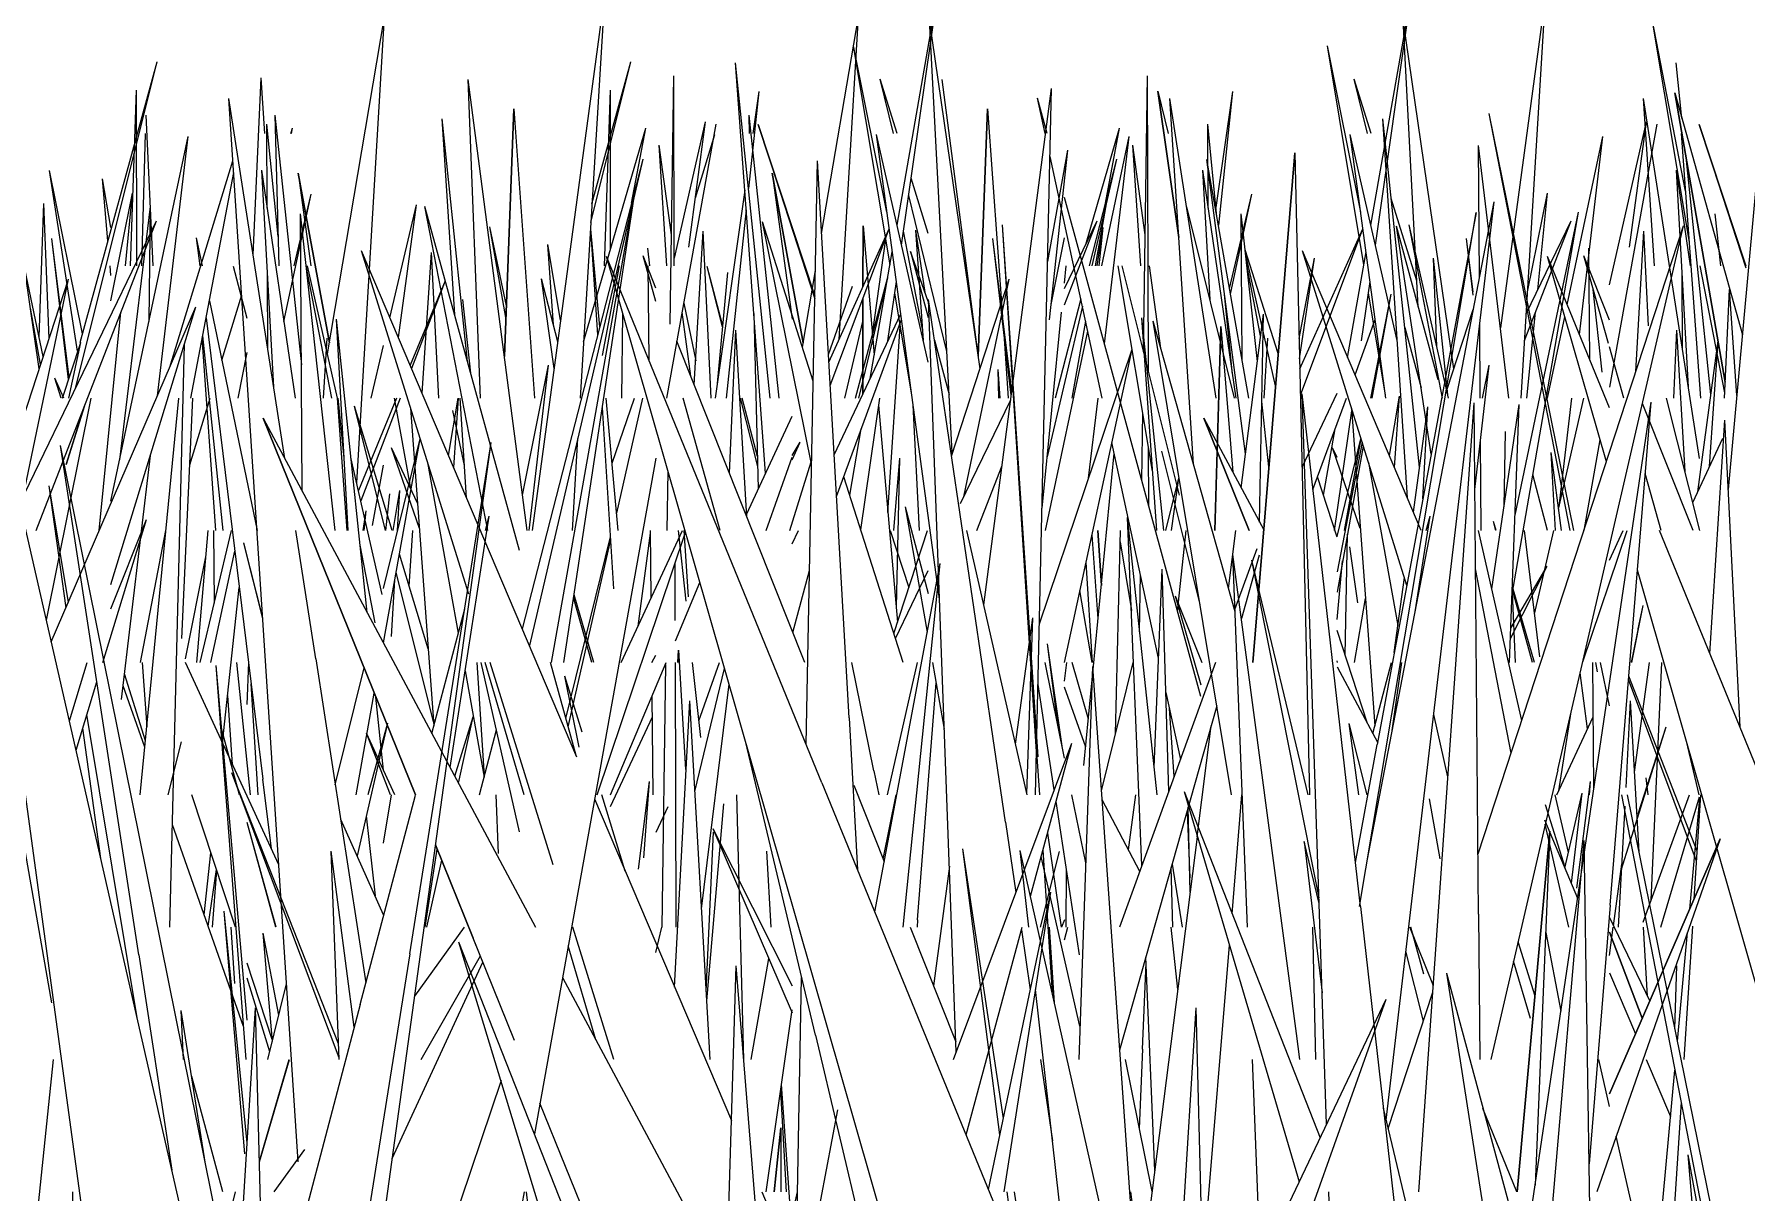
# Model space of a CAD drawing. Header units: millimetres. Extents: x -10020 to 20888, y -4665 to 12339.
# Drawn here: x 2423.36 to 2459.07, y 3091.33 to 3115.49 of the extents above; entities that cross this region are included whole.
import ezdxf

# ---------------------------------------------------------------- set-up
doc = ezdxf.new("R2010")
doc.units = ezdxf.units.MM
doc.layers.add('G-IMPT', color=8, linetype='Continuous', lineweight=9)

# ---------------------------------------------------------------- blocks, each defined once
blk = doc.blocks.new('Grass Array - 25_dwg-V21-West')
at = {"layer": 'G-IMPT'}
for p in [(2443.769, 3108.235), (2443.764, 3108.2)]:
    blk.add_line(p, (2443.55, 3111.512), dxfattribs=at)
blk = doc.blocks.new('Grass Array - 25_dwg-V22-West')
at = {"layer": 'G-IMPT'}
for p, q in [((2435.252, 3116.294), (2433.742, 3105.142)), ((2435.252, 3116.294), (2434.743, 3107.901)), ((2423.465, 3108.513), (2422.409, 3115.791)), ((2457.793, 3112.216), (2457.097, 3115.803)), ((2457.871, 3111.155), (2457.097, 3115.803)), ((2438.708, 3107.901), (2437.979, 3114.893)), ((2438.61, 3106.333), (2437.979, 3114.893)), ((2443.158, 3103.587), (2444.574, 3114.36)), ((2444.241, 3099.624), (2444.574, 3114.36)), ((2446.786, 3114.301), (2447.006, 3113.419)), ((2446.786, 3114.301), (2447.225, 3111.252)), ((2447.225, 3111.252), (2446.786, 3114.301)), ((2428.584, 3106.639), (2427.42, 3114.151)), ((2428.861, 3091.974), (2427.42, 3114.151)), ((2444.438, 3113.419), (2444.278, 3114.158)), ((2444.48, 3113.419), (2444.278, 3114.158)), ((2457.568, 3114.264), (2458.981, 3109.222)), ((2457.568, 3114.264), (2458.62, 3108.23)), ((2458.62, 3108.23), (2457.568, 3114.264)), ((2428.444, 3111.271), (2428.212, 3113.614)), ((2428.219, 3111.86), (2428.212, 3113.614)), ((2432.397, 3108.667), (2431.864, 3113.725)), ((2432.127, 3109.645), (2431.864, 3113.725)), ((2437.574, 3113.616), (2436.547, 3107.901)), ((2436.714, 3110.82), (2437.358, 3113.659)), ((2437.009, 3111.045), (2437.358, 3113.659)), ((2438.456, 3113.603), (2439.637, 3109.974)), ((2438.456, 3113.603), (2439.638, 3110.027)), ((2439.638, 3110.027), (2438.456, 3113.603)), ((2455.461, 3105.142), (2453.696, 3113.837)), ((2455.383, 3105.142), (2453.696, 3113.837)), ((2428.728, 3080.859), (2421.302, 3113.397)), ((2424.961, 3105.752), (2426.573, 3113.359)), ((2425.932, 3107.949), (2426.573, 3113.359)), ((2444.492, 3110.751), (2444.911, 3113.069)), ((2444.527, 3109.534), (2444.911, 3113.069)), ((2445.631, 3107.901), (2444.542, 3112.938)), ((2448.619, 3106.737), (2447.809, 3112.878)), ((2448.688, 3107.901), (2447.809, 3112.878)), ((2449.643, 3113.014), (2448.767, 3102.383)), ((2448.767, 3102.383), (2449.643, 3113.014)), ((2449.643, 3113.014), (2449.952, 3099.624)), ((2454.106, 3107.901), (2453.475, 3113.171)), ((2453.493, 3110.409), (2453.475, 3113.171)), ((2458.684, 3105.994), (2459.321, 3112.908)), ((2428.102, 3112.656), (2428.801, 3107.901)), ((2428.102, 3112.656), (2428.353, 3108.128)), ((2439.456, 3100.684), (2439.693, 3112.849)), ((2440.35, 3101.234), (2439.693, 3112.849)), ((2424.961, 3109.932), (2425.413, 3112.172)), ((2425.263, 3110.66), (2425.413, 3112.172)), ((2428.566, 3109.497), (2429.133, 3112.151)), ((2428.781, 3110.66), (2429.133, 3112.151)), ((2447.684, 3101.676), (2444.843, 3112.086)), ((2447.387, 3111.887), (2448.38, 3107.901)), ((2451.155, 3098.252), (2453.798, 3111.995)), ((2452.476, 3100.735), (2453.798, 3111.995)), ((2423.059, 3105.7), (2425.908, 3111.6)), ((2423.398, 3105.142), (2425.908, 3111.6)), ((2429.632, 3105.142), (2428.91, 3111.74)), ((2428.949, 3105.957), (2428.91, 3111.74)), ((2440.643, 3111.493), (2440.64, 3110.22)), ((2440.64, 3110.22), (2440.643, 3111.493)), ((2440.643, 3111.493), (2440.876, 3108.802)), ((2444.29, 3100.419), (2443.55, 3111.512)), ((2444.266, 3100.419), (2443.55, 3111.512)), ((2445.52, 3110.66), (2445.65, 3111.456)), ((2445.565, 3110.66), (2445.65, 3111.456)), ((2450.994, 3097.296), (2453.425, 3111.773)), ((2453.425, 3111.773), (2451.364, 3100.675)), ((2452.63, 3108.283), (2451.763, 3111.486)), ((2452.489, 3106.728), (2451.763, 3111.486)), ((2452.849, 3107.901), (2452.028, 3111.515)), ((2452.726, 3107.901), (2452.028, 3111.515)), ((2453.466, 3098.393), (2457.75, 3111.492)), ((2454.177, 3103.815), (2455.559, 3111.778)), ((2454.238, 3105.462), (2455.559, 3111.778)), ((2455.128, 3100.146), (2457.75, 3111.492)), ((2424.092, 3108.336), (2423.728, 3111.226)), ((2424.077, 3108.289), (2423.728, 3111.226)), ((2437.124, 3108.178), (2437.307, 3111.385)), ((2437.474, 3107.901), (2437.307, 3111.385)), ((2441.936, 3110.102), (2441.744, 3111.403)), ((2441.899, 3109.102), (2441.744, 3111.403)), ((2434.674, 3100.413), (2430.185, 3110.971)), ((2432.419, 3103.814), (2430.185, 3110.971)), ((2439.785, 3099.88), (2435.296, 3110.854)), ((2444.042, 3080.311), (2435.296, 3110.854)), ((2436.322, 3110.192), (2436.054, 3110.865)), ((2436.322, 3109.914), (2436.054, 3110.865)), ((2436.198, 3110.66), (2436.158, 3111.028)), ((2449.733, 3109.141), (2450.054, 3110.818)), ((2449.743, 3108.719), (2450.054, 3110.818)), ((2452.834, 3107.967), (2452.538, 3110.817)), ((2452.605, 3108.976), (2452.538, 3110.817)), ((2422.849, 3106.621), (2424.072, 3110.378)), ((2423.128, 3105.844), (2424.072, 3110.378)), ((2428.229, 3108.93), (2428.224, 3110.461)), ((2429.564, 3107.901), (2429.033, 3110.66)), ((2429.684, 3107.901), (2429.059, 3110.66)), ((2434.275, 3109.077), (2433.934, 3110.39)), ((2434.199, 3108.52), (2433.934, 3110.39)), ((2436.18, 3108.692), (2436.162, 3110.66)), ((2440.487, 3107.901), (2441.159, 3110.419)), ((2440.552, 3107.901), (2441.157, 3110.406)), ((2446.679, 3106.378), (2445.961, 3110.66)), ((2447.238, 3105.876), (2446.043, 3110.66)), ((2458.61, 3108.008), (2458.095, 3110.66)), ((2439.921, 3108.813), (2440.423, 3110.234)), ((2451.643, 3110.066), (2451.225, 3107.901)), ((2451.643, 3110.066), (2451.253, 3107.901)), ((2458.605, 3107.901), (2458.708, 3110.168)), ((2458.864, 3107.952), (2458.708, 3110.168)), ((2424.713, 3105.142), (2425.166, 3109.692)), ((2440.639, 3109.976), (2440.635, 3107.981)), ((2440.635, 3107.981), (2440.639, 3109.976)), ((2443.613, 3099.055), (2442.005, 3109.96)), ((2442.585, 3094.266), (2442.005, 3109.96)), ((2437.858, 3106.334), (2437.992, 3109.319)), ((2438.219, 3105.426), (2437.992, 3109.319)), ((2448.401, 3103.441), (2446.693, 3109.504)), ((2448.325, 3099.624), (2446.693, 3109.504)), ((2448.099, 3109.393), (2447.974, 3105.142)), ((2447.974, 3105.142), (2448.099, 3109.393)), ((2448.099, 3109.393), (2448.353, 3106.355)), ((2448.529, 3106.026), (2448.988, 3109.653)), ((2448.909, 3105.315), (2448.988, 3109.653)), ((2453.509, 3107.901), (2453.499, 3109.45)), ((2426.188, 3096.865), (2426.492, 3109.02)), ((2427.15, 3105.142), (2426.865, 3109.154)), ((2427.297, 3105.142), (2426.874, 3109.201)), ((2429.389, 3107.901), (2429.468, 3109.15)), ((2439.431, 3102.383), (2436.761, 3109.091)), ((2458.045, 3105.944), (2458.469, 3109.098)), ((2458.292, 3106.474), (2458.47, 3109.088)), ((2433.542, 3105.874), (2434.08, 3108.588)), ((2433.683, 3105.142), (2434.08, 3108.588)), ((2444.322, 3103.195), (2446.252, 3108.918)), ((2444.839, 3102.383), (2446.252, 3108.918)), ((2443.5, 3107.901), (2443.46, 3108.496)), ((2443.47, 3107.901), (2443.46, 3108.496)), ((2423.614, 3103.266), (2424.551, 3107.901)), ((2425.571, 3099.624), (2426.376, 3107.901)), ((2431.999, 3106.704), (2432.2, 3107.901)), ((2432.107, 3106.451), (2432.204, 3107.901)), ((2432.374, 3105.823), (2432.24, 3107.901)), ((2435.506, 3105.501), (2436.051, 3107.901)), ((2437.666, 3105.142), (2436.889, 3107.901)), ((2451.012, 3097.296), (2449.795, 3107.991)), ((2450.308, 3092.76), (2449.795, 3107.991)), ((2458.089, 3105.142), (2457.397, 3107.901)), ((2431.209, 3107.69), (2431.693, 3101.064)), ((2438.216, 3105.486), (2439.163, 3107.523)), ((2440.967, 3107.753), (2441.36, 3103.226)), ((2452.117, 3105.525), (2452.419, 3107.718)), ((2452.233, 3091.347), (2453.381, 3107.8)), ((2452.316, 3105.797), (2452.419, 3107.718)), ((2453.477, 3097.138), (2453.381, 3107.8)), ((2453.753, 3103.922), (2454.324, 3107.769)), ((2454.124, 3102.383), (2454.324, 3107.769)), ((2454.424, 3089.922), (2457.071, 3107.817)), ((2456.22, 3097.323), (2457.071, 3107.817)), ((2428.131, 3107.485), (2433.815, 3096.865)), ((2428.131, 3107.485), (2431.309, 3099.624)), ((2431.309, 3099.624), (2428.131, 3107.485)), ((2454.008, 3105.636), (2454.038, 3107.201)), ((2458.299, 3102.575), (2458.612, 3107.44)), ((2458.929, 3101.036), (2458.612, 3107.44)), ((2425.542, 3096.291), (2423.911, 3106.91)), ((2427.337, 3089.93), (2423.911, 3106.91)), ((2426.37, 3059.791), (2432.89, 3106.974)), ((2430.642, 3103.929), (2431.407, 3107.054)), ((2430.642, 3102.8), (2431.408, 3107.053)), ((2431.354, 3105.709), (2430.813, 3106.862)), ((2431.392, 3105.182), (2430.813, 3106.862)), ((2431.191, 3096.312), (2432.89, 3106.974)), ((2434.691, 3107.055), (2434.575, 3105.142)), ((2446.804, 3102.474), (2445.831, 3106.973)), ((2451.047, 3106.981), (2450.524, 3104.274)), ((2451.072, 3106.899), (2450.524, 3103.854)), ((2453.527, 3105.142), (2453.515, 3107.009)), ((2425.181, 3101.615), (2425.785, 3106.705)), ((2430.612, 3103.807), (2429.965, 3106.66)), ((2431.562, 3106.559), (2432.203, 3102.998)), ((2436.322, 3106.651), (2433.79, 3092.555)), ((2438.624, 3105.142), (2439.163, 3106.666)), ((2439.114, 3105.142), (2439.56, 3106.571)), ((2455.077, 3105.142), (2454.986, 3106.767)), ((2455.202, 3105.142), (2454.986, 3106.767)), ((2446.954, 3105.142), (2447.223, 3106.232)), ((2447.076, 3105.142), (2447.223, 3106.232)), ((2421.904, 3105.631), (2423.723, 3095.288)), ((2432.03, 3100.2), (2432.848, 3105.44)), ((2432.769, 3105.142), (2432.848, 3105.44)), ((2446.771, 3099.624), (2446.156, 3105.407)), ((2446.458, 3098.155), (2446.156, 3105.407)), ((2426.824, 3102.383), (2427.476, 3105.142)), ((2429.232, 3102.461), (2428.816, 3105.142)), ((2435.098, 3099.624), (2436.942, 3105.105)), ((2435.601, 3102.383), (2436.876, 3105.142)), ((2435.954, 3103.147), (2436.213, 3105.087)), ((2436.226, 3103.735), (2436.213, 3105.142)), ((2436.951, 3103.665), (2436.792, 3105.142)), ((2441.21, 3105.142), (2441.597, 3103.954)), ((2445.54, 3105.142), (2445.613, 3103.994)), ((2445.613, 3103.994), (2445.54, 3105.142)), ((2448.263, 3103.932), (2448.416, 3105.142)), ((2450.692, 3102.539), (2450.741, 3105.061)), ((2454.377, 3101.177), (2453.476, 3105.142)), ((2454.751, 3102.505), (2454.435, 3105.142)), ((2427.046, 3102.383), (2427.543, 3104.708)), ((2430.467, 3103.215), (2430.155, 3104.834)), ((2434.495, 3101.047), (2435.381, 3104.949)), ((2446.006, 3104.904), (2446.237, 3103.469)), ((2448.85, 3104.759), (2448.389, 3103.485)), ((2439.181, 3103.012), (2439.527, 3104.307)), ((2440.886, 3097.19), (2442.249, 3104.448)), ((2441.475, 3096.865), (2442.249, 3104.448)), ((2446.71, 3100.195), (2446.88, 3104.335)), ((2447.019, 3099.703), (2446.88, 3104.335)), ((2448.658, 3096.865), (2448.354, 3104.636)), ((2449.678, 3094.65), (2448.354, 3104.636)), ((2448.904, 3104.625), (2448.531, 3103.304)), ((2450.149, 3097.477), (2448.746, 3104.519)), ((2449.922, 3099.624), (2448.746, 3104.519)), ((2450.524, 3103.284), (2450.642, 3104.507)), ((2454.154, 3100.497), (2453.412, 3104.342)), ((2454.142, 3102.886), (2454.909, 3104.394)), ((2454.15, 3103.101), (2454.909, 3104.394)), ((2427.288, 3100.709), (2427.635, 3103.952)), ((2451.714, 3102.596), (2451.929, 3104.156)), ((2434.984, 3102.383), (2434.608, 3103.743)), ((2435.027, 3102.383), (2434.616, 3103.795)), ((2447.148, 3103.779), (2447.708, 3102.383)), ((2447.148, 3103.779), (2447.684, 3101.919)), ((2454.245, 3102.383), (2454.182, 3103.844)), ((2431.651, 3100.908), (2432.338, 3103.507)), ((2443.821, 3100.684), (2444.184, 3103.321)), ((2444.056, 3099.652), (2444.184, 3103.321)), ((2456.662, 3102.383), (2456.905, 3103.575)), ((2456.671, 3102.383), (2456.905, 3103.575)), ((2451.157, 3101.115), (2450.524, 3103.052)), ((2436.794, 3102.641), (2436.782, 3102.383)), ((2436.782, 3102.383), (2436.794, 3102.641)), ((2436.794, 3102.641), (2436.94, 3100.153)), ((2444.802, 3100.594), (2444.487, 3102.774)), ((2444.702, 3101.091), (2444.487, 3102.774)), ((2427.871, 3099.624), (2427.584, 3102.383)), ((2429.232, 3102.461), (2430.278, 3095.707)), ((2429.638, 3099.836), (2430.237, 3102.276)), ((2432.345, 3102.214), (2432.744, 3099.998)), ((2432.748, 3100.015), (2432.596, 3102.383)), ((2433.482, 3098.858), (2432.678, 3102.383)), ((2433.573, 3099.624), (2432.764, 3102.383)), ((2434.181, 3098.167), (2432.865, 3102.383)), ((2437.257, 3100.825), (2437.089, 3102.383)), ((2437.22, 3101.168), (2437.649, 3102.383)), ((2445.342, 3101.204), (2444.999, 3102.383)), ((2445.429, 3102.305), (2445.138, 3094.106)), ((2445.429, 3102.305), (2446.508, 3086.936)), ((2445.612, 3099.71), (2446.272, 3102.383)), ((2447.989, 3102.383), (2445.991, 3096.865)), ((2450.534, 3102.383), (2450.524, 3102.42)), ((2455.75, 3101.006), (2455.596, 3102.169)), ((2455.956, 3102.191), (2455.918, 3102.383)), ((2456.205, 3101.48), (2456.021, 3102.383)), ((2456.729, 3100.102), (2457.042, 3102.383)), ((2425.668, 3100.621), (2425.215, 3101.903)), ((2425.681, 3100.751), (2425.245, 3102.152)), ((2434.72, 3100.621), (2434.425, 3102.103)), ((2434.788, 3100.931), (2434.425, 3102.103)), ((2441.779, 3097.022), (2442.166, 3101.963)), ((2458.021, 3098.243), (2456.601, 3102.03)), ((2458.034, 3098.453), (2456.607, 3102.103)), ((2422.888, 3101.728), (2426.548, 3074.793)), ((2427.496, 3100.257), (2427.394, 3101.698)), ((2430.07, 3099.624), (2430.451, 3101.744)), ((2436.264, 3099.624), (2436.245, 3101.691)), ((2436.714, 3095.617), (2437.028, 3101.586)), ((2437.453, 3094.106), (2437.028, 3101.586)), ((2448.018, 3101.485), (2445.991, 3094.304)), ((2446.957, 3101.764), (2447.259, 3100.367)), ((2430.726, 3101.121), (2430.092, 3098.352)), ((2430.726, 3101.121), (2430.313, 3099.624)), ((2432.128, 3100.018), (2432.512, 3101.254)), ((2432.208, 3099.867), (2432.512, 3101.254)), ((2435.378, 3099.382), (2436.249, 3101.255)), ((2440.35, 3101.234), (2440.529, 3098.061)), ((2451.151, 3099.624), (2450.78, 3101.115)), ((2450.981, 3099.624), (2450.78, 3101.115)), ((2426.152, 3099.624), (2426.431, 3100.734)), ((2439.647, 3094.613), (2438.191, 3100.743)), ((2447.605, 3098.749), (2447.899, 3101.065)), ((2451.549, 3092.845), (2452.476, 3100.735)), ((2442.525, 3094.106), (2444.994, 3100.704)), ((2444.133, 3097.511), (2444.994, 3100.704)), ((2444.266, 3100.419), (2444.318, 3099.624)), ((2450.907, 3098.215), (2451.364, 3100.675)), ((2455.128, 3100.146), (2453.732, 3094.106)), ((2435.959, 3098.076), (2436.191, 3099.903)), ((2436.072, 3098.315), (2436.191, 3099.903)), ((2439.785, 3099.88), (2446.217, 3084.158)), ((2440.448, 3099.829), (2441.082, 3098.235)), ((2447.336, 3099.695), (2450.171, 3092.471)), ((2447.336, 3099.695), (2449.735, 3091.555)), ((2455.277, 3098.095), (2455.636, 3099.661)), ((2455.41, 3097.782), (2455.636, 3099.661)), ((2430.159, 3095.257), (2431.311, 3099.618)), ((2430.642, 3098.621), (2430.81, 3099.624)), ((2435.045, 3099.541), (2437.896, 3092.835)), ((2435.685, 3098.035), (2435.193, 3099.624)), ((2446.413, 3098.031), (2445.625, 3099.524)), ((2446.175, 3098.481), (2446.329, 3099.624)), ((2447.459, 3097.595), (2447.421, 3099.371)), ((2448.335, 3097.148), (2448.539, 3099.624)), ((2448.335, 3097.148), (2448.539, 3099.624)), ((2455.352, 3098.424), (2455.073, 3099.624)), ((2456.454, 3099.624), (2459.014, 3086.429)), ((2459.045, 3087.489), (2456.581, 3099.624)), ((2456.907, 3096.97), (2457.876, 3099.624)), ((2457.276, 3096.865), (2458.082, 3099.588)), ((2457.878, 3097.241), (2458.091, 3099.553)), ((2457.97, 3097.453), (2458.109, 3099.624)), ((2427.726, 3094.796), (2426.241, 3098.999)), ((2430.284, 3099.189), (2430.466, 3097.517)), ((2443.613, 3099.055), (2443.829, 3097.591)), ((2447.402, 3099.263), (2447.453, 3097.895)), ((2455.356, 3096.865), (2454.867, 3099.017)), ((2437.372, 3095.53), (2437.521, 3098.845)), ((2437.511, 3098.923), (2439.163, 3095.078)), ((2437.511, 3098.923), (2439.163, 3095.645)), ((2447.605, 3098.749), (2446.411, 3089.333)), ((2450.153, 3097.363), (2449.842, 3098.653)), ((2449.842, 3098.653), (2450.216, 3095.498)), ((2454.964, 3098.866), (2454.283, 3091.347)), ((2454.283, 3091.347), (2454.964, 3098.866)), ((2454.964, 3098.866), (2454.656, 3091.488)), ((2454.888, 3089.582), (2455.677, 3098.677)), ((2455.836, 3088.588), (2455.677, 3098.677)), ((2458.516, 3098.71), (2455.941, 3091.347)), ((2458.516, 3098.71), (2456.205, 3093.393)), ((2456.205, 3093.393), (2458.516, 3098.71)), ((2426.904, 3097.122), (2427.043, 3098.419)), ((2430.034, 3094.782), (2429.554, 3098.449)), ((2429.717, 3094.106), (2429.554, 3098.449)), ((2431.51, 3096.865), (2431.764, 3098.496)), ((2431.55, 3096.865), (2431.857, 3098.267)), ((2431.73, 3098.581), (2432.516, 3096.636)), ((2433.377, 3094.506), (2431.73, 3098.581)), ((2438.626, 3098.455), (2438.719, 3096.865)), ((2443.494, 3092.533), (2442.72, 3098.504)), ((2443.567, 3092.88), (2442.72, 3098.504)), ((2445.923, 3089.54), (2443.919, 3098.465)), ((2444.097, 3096.865), (2443.919, 3098.465)), ((2444.339, 3096.865), (2444.739, 3098.444)), ((2444.392, 3098.472), (2444.584, 3095.503)), ((2426.988, 3096.886), (2427.158, 3098.068)), ((2427.075, 3096.865), (2427.165, 3098.049)), ((2442.442, 3098.14), (2442.114, 3095.643)), ((2444.879, 3096.865), (2444.887, 3098.06)), ((2447.104, 3096.865), (2447.066, 3098.114)), ((2447.086, 3098.184), (2447.298, 3096.865)), ((2456.289, 3096.892), (2456.465, 3098.178)), ((2443.256, 3091.396), (2444.557, 3097.599)), ((2443.583, 3091.347), (2444.557, 3097.599)), ((2427.798, 3092.361), (2427.321, 3097.199)), ((2427.753, 3092.142), (2427.321, 3097.199)), ((2451.012, 3097.296), (2454.827, 3063.757)), ((2456.22, 3097.323), (2455.783, 3091.933)), ((2431.294, 3095.426), (2432.331, 3096.865)), ((2435.449, 3094.106), (2434.588, 3096.865)), ((2441.627, 3096.865), (2442.577, 3094.479)), ((2441.779, 3097.022), (2441.767, 3096.865)), ((2442.79, 3092.534), (2443.959, 3096.865)), ((2443.944, 3096.811), (2444.129, 3095.558)), ((2444.632, 3095.29), (2444.527, 3096.865)), ((2444.843, 3097.018), (2444.783, 3096.865)), ((2444.843, 3096.601), (2444.909, 3096.865)), ((2447.202, 3095.569), (2447.064, 3096.865)), ((2450.016, 3096.865), (2450.079, 3094.106)), ((2452.335, 3095.886), (2452.063, 3096.865)), ((2453.477, 3097.138), (2453.505, 3094.106)), ((2456.205, 3097.068), (2457.044, 3095.324)), ((2456.205, 3096.277), (2456.285, 3096.865)), ((2457.934, 3096.891), (2457.754, 3094.106)), ((2435.572, 3088.019), (2432.217, 3096.557)), ((2439.659, 3072.034), (2432.217, 3096.557)), ((2433.377, 3094.506), (2432.516, 3096.636)), ((2435.071, 3094.518), (2434.495, 3096.481)), ((2447.484, 3086.821), (2448.281, 3096.489)), ((2447.484, 3086.821), (2448.281, 3096.489)), ((2454.876, 3096.757), (2455.192, 3095.118)), ((2456.205, 3096.763), (2456.889, 3094.967)), ((2456.889, 3094.967), (2456.205, 3096.763)), ((2457.624, 3094.488), (2457.833, 3096.757)), ((2425.542, 3096.291), (2426.231, 3091.802)), ((2431.191, 3096.312), (2427.322, 3072.034)), ((2430.827, 3092.046), (2432.717, 3096.139)), ((2431.429, 3094.106), (2432.665, 3096.269)), ((2446.469, 3094.325), (2446.543, 3096.122)), ((2446.723, 3091.792), (2446.538, 3096.24)), ((2452.325, 3094.905), (2451.962, 3096.363)), ((2428.274, 3094.27), (2427.801, 3095.805)), ((2434.376, 3095.817), (2439.138, 3086.92)), ((2437.794, 3089.431), (2437.994, 3096.06)), ((2438.688, 3087.517), (2437.994, 3096.06)), ((2439.242, 3089.672), (2439.361, 3095.817)), ((2452.806, 3095.906), (2456.199, 3083.358)), ((2452.806, 3095.906), (2454.149, 3087.297)), ((2428.234, 3094.106), (2428.62, 3095.682)), ((2445.249, 3086.524), (2444.241, 3095.57)), ((2451.593, 3092.665), (2452.524, 3095.513)), ((2427.454, 3086.738), (2427.971, 3095.184)), ((2430.159, 3095.257), (2427.67, 3085.829)), ((2428.143, 3088.588), (2427.971, 3095.184)), ((2429.953, 3049.962), (2451.549, 3095.368)), ((2448.506, 3086.797), (2451.549, 3095.368)), ((2439.647, 3094.613), (2441.734, 3085.829)), ((2446.469, 3094.325), (2446.401, 3092.671)), ((2449.75, 3094.106), (2449.678, 3094.65)), ((2422.429, 3081.35), (2423.763, 3094.106)), ((2444.343, 3094.106), (2444.593, 3092.409)), ((2448.931, 3089.864), (2448.765, 3094.106)), ((2456.205, 3093.129), (2455.983, 3094.106)), ((2427.291, 3091.347), (2426.644, 3093.752)), ((2433.094, 3093.667), (2429.627, 3083.361)), ((2457.195, 3089.833), (2457.568, 3093.882)), ((2438.919, 3093.443), (2439.041, 3091.347)), ((2438, 3083.07), (2433.906, 3093.199)), ((2438, 3083.07), (2433.906, 3093.199)), ((2440.109, 3093.056), (2439.163, 3088.021)), ((2453.896, 3083.07), (2451.49, 3093.09)), ((2457.697, 3093.217), (2457.399, 3088.588)), ((2438.926, 3092.68), (2438.789, 3091.347)), ((2438.789, 3091.347), (2438.926, 3092.68)), ((2438.926, 3092.68), (2438.93, 3091.347)), ((2428.993, 3092.229), (2428.358, 3091.347)), ((2458.49, 3083.07), (2456.346, 3092.506)), ((2459.297, 3084.248), (2457.844, 3092.117)), ((2460.504, 3060.998), (2457.844, 3092.117)), ((2424.154, 3089.571), (2424.168, 3091.347)), ((2427.28, 3090.213), (2427.558, 3091.347)), ((2433.573, 3091.347), (2430.211, 3072.635)), ((2433.896, 3088.971), (2433.625, 3091.347)), ((2438.529, 3091.347), (2439.163, 3089.857)), ((2443.821, 3090.015), (2443.648, 3091.347)), ((2444.102, 3089.327), (2443.798, 3091.347)), ((2446.451, 3089.65), (2446.224, 3091.347)), ((2450.991, 3072.488), (2450.356, 3091.347))]:
    blk.add_line(p, q, dxfattribs=at)
blk = doc.blocks.new('Grass Array - Grass Array-V25-West')
for name in ['Grass Array - 25_dwg-V22-West', 'Grass Array - 25_dwg-V21-West']:
    blk.add_blockref(name, (0, 0))
blk = doc.blocks.new('Grass Array - 25_dwg-V32-West')
at = {"layer": 'G-IMPT'}
for p, q in [((2045.541, 3108.235), (2045.322, 3111.512)), ((2045.536, 3108.2), (2045.322, 3111.512)), ((2029.896, 3103.32), (2029.506, 3104.879)), ((2029.896, 3103.306), (2029.506, 3104.875)), ((2058.577, 3103.087), (2058.677, 3103.575)), ((2058.577, 3103.068), (2058.677, 3103.575)), ((2058.221, 3098.059), (2059.156, 3101.048)), ((2058.577, 3099.233), (2059.156, 3101.048))]:
    blk.add_line(p, q, dxfattribs=at)
blk = doc.blocks.new('Grass Array - 25_dwg-V33-West')
at = {"layer": 'G-IMPT'}
for p in [(2443.769, 3108.235), (2443.764, 3108.2)]:
    blk.add_line(p, (2443.55, 3111.512), dxfattribs=at)
blk = doc.blocks.new('Grass Array - 25_dwg-V34-West')
at = {"layer": 'G-IMPT'}
for p in [(2443.769, 3108.235), (2443.764, 3108.2)]:
    blk.add_line(p, (2443.55, 3111.512), dxfattribs=at)
blk = doc.blocks.new('Grass Array - Grass Array-V35-West')
for name, p in [('Grass Array - 25_dwg-V33-West', (0, 0)), ('Grass Array - 25_dwg-V34-West', (0, 0)), ('Grass Array - 25_dwg-V34-West', (0, 0)), ('Grass Array - 25_dwg-V34-West', (0, 0)), ('Grass Array - 25_dwg-V34-West', (0, 0)), ('Grass Array - 25_dwg-V34-West', (0, 0)), ('Grass Array - 25_dwg-V34-West', (0, 0)), ('Grass Array - 25_dwg-V34-West', (0, 0)), ('Grass Array - 25_dwg-V34-West', (0, 0)), ('Grass Array - 25_dwg-V32-West', (398.228, 0))]:
    blk.add_blockref(name, p)
blk = doc.blocks.new('Grass Array - 25_dwg-V39-West')
at = {"layer": 'G-IMPT'}
for p, q in [((2441.35, 3111.509), (2442.203, 3116.388)), ((2441.445, 3111.091), (2442.203, 3116.388)), ((2454.869, 3116.294), (2453.931, 3109.365)), ((2454.869, 3116.294), (2454.36, 3107.901)), ((2429.475, 3108.823), (2430.665, 3115.854)), ((2430.085, 3106.13), (2430.665, 3115.854)), ((2443.082, 3108.513), (2442.026, 3115.791)), ((2442.499, 3106.764), (2442.026, 3115.791)), ((2441.205, 3110.681), (2440.445, 3115.25)), ((2441.139, 3111.778), (2440.445, 3115.25)), ((2424.223, 3108.111), (2425.923, 3114.915)), ((2424.316, 3109.063), (2425.923, 3114.915)), ((2457.717, 3113.73), (2457.596, 3114.893)), ((2425.37, 3110.66), (2425.495, 3114.323)), ((2425.501, 3110.66), (2425.495, 3114.323)), ((2433.638, 3105.142), (2432.41, 3114.548)), ((2432.665, 3107.901), (2432.41, 3114.548)), ((2436.621, 3109.443), (2436.694, 3114.624)), ((2436.706, 3110.66), (2436.694, 3114.624)), ((2441.278, 3113.419), (2441.001, 3114.552)), ((2441.354, 3113.419), (2441.001, 3114.552)), ((2438.466, 3114.294), (2438.252, 3112.272)), ((2438.466, 3114.294), (2438.342, 3113.419)), ((2448.005, 3107.901), (2447.037, 3114.151)), ((2447.532, 3106.525), (2447.037, 3114.151)), ((2428.379, 3113.802), (2428.931, 3108.595)), ((2428.379, 3113.802), (2428.459, 3110.66)), ((2433.361, 3113.932), (2433.164, 3108.768)), ((2433.164, 3108.768), (2433.361, 3113.932)), ((2433.361, 3113.932), (2433.792, 3107.901)), ((2448.02, 3111.679), (2447.829, 3113.614)), ((2447.835, 3111.86), (2447.829, 3113.614)), ((2452.246, 3106.46), (2451.481, 3113.725)), ((2451.991, 3105.823), (2451.481, 3113.725)), ((2456.205, 3110.265), (2456.975, 3113.659)), ((2457.191, 3113.616), (2456.205, 3108.128)), ((2456.626, 3111.045), (2456.975, 3113.659)), ((2458.073, 3113.603), (2459.045, 3110.616)), ((2458.073, 3113.603), (2459.045, 3110.662)), ((2459.045, 3110.662), (2458.073, 3113.603)), ((2434.814, 3109.076), (2436.112, 3113.527)), ((2435.815, 3111.965), (2436.112, 3113.527)), ((2442.003, 3108.648), (2440.919, 3113.397)), ((2442.236, 3103.706), (2440.919, 3113.397)), ((2445.618, 3110.66), (2446.19, 3113.359)), ((2445.677, 3109.03), (2446.19, 3113.359)), ((2458.111, 3107.901), (2457.704, 3113.419)), ((2436.049, 3112.881), (2433.537, 3103.088)), ((2436.049, 3112.881), (2433.685, 3102.738)), ((2436.647, 3111.306), (2436.39, 3113.175)), ((2436.554, 3110.66), (2436.39, 3113.175)), ((2458.318, 3107.974), (2457.801, 3112.923)), ((2426.189, 3108.544), (2427.504, 3112.851)), ((2426.627, 3107.901), (2427.52, 3112.602)), ((2428.867, 3112.592), (2429.131, 3110.66)), ((2428.867, 3112.592), (2429.514, 3109.05)), ((2429.514, 3109.05), (2428.867, 3112.592)), ((2447.718, 3112.656), (2448.418, 3107.901)), ((2447.718, 3112.656), (2447.869, 3109.954)), ((2424.898, 3111.182), (2424.786, 3112.47)), ((2424.961, 3111.456), (2424.786, 3112.47)), ((2434.143, 3102.383), (2435.881, 3112.187)), ((2434.403, 3102.383), (2435.881, 3112.187)), ((2438.174, 3112.24), (2437.559, 3107.901)), ((2442.003, 3111.335), (2441.645, 3112.485)), ((2423.464, 3109.173), (2423.56, 3111.957)), ((2423.67, 3109.143), (2423.56, 3111.957)), ((2425.143, 3106.612), (2425.788, 3111.895)), ((2425.754, 3109.495), (2425.788, 3111.895)), ((2430.778, 3109.576), (2431.334, 3111.934)), ((2430.954, 3109.163), (2431.334, 3111.934)), ((2433.482, 3104.725), (2431.508, 3111.895)), ((2432.819, 3105.142), (2431.508, 3111.895)), ((2438.205, 3111.824), (2437.791, 3107.901)), ((2442.389, 3108.875), (2441.594, 3112.128)), ((2448.285, 3110.183), (2448.75, 3112.151)), ((2448.305, 3110.068), (2448.75, 3112.151)), ((2439.604, 3108.257), (2438.544, 3111.573)), ((2439.57, 3106.522), (2438.544, 3111.573)), ((2444.843, 3109.847), (2445.525, 3111.6)), ((2444.843, 3110.189), (2445.525, 3111.6)), ((2448.863, 3108.667), (2448.527, 3111.74)), ((2448.547, 3108.695), (2448.527, 3111.74)), ((2426.74, 3111.246), (2426.861, 3110.66)), ((2426.74, 3111.246), (2426.812, 3110.66)), ((2434.335, 3109.525), (2434.069, 3111.105)), ((2434.185, 3109.425), (2434.069, 3111.105)), ((2435.153, 3109.389), (2434.969, 3111.422)), ((2435.109, 3109.217), (2434.969, 3111.422)), ((2439.931, 3108.649), (2441.186, 3111.43)), ((2439.958, 3108.166), (2441.187, 3111.428)), ((2443.745, 3108.051), (2443.345, 3111.226)), ((2443.732, 3107.959), (2443.345, 3111.226)), ((2444.561, 3109.851), (2444.843, 3111.246)), ((2456.757, 3108.455), (2456.923, 3111.385)), ((2457.019, 3109.409), (2456.923, 3111.385)), ((2431.447, 3108.002), (2431.643, 3110.934)), ((2431.799, 3107.901), (2431.643, 3110.934)), ((2440.791, 3108.312), (2441.252, 3110.948)), ((2442.003, 3109.912), (2441.632, 3110.961)), ((2441.632, 3110.961), (2442.003, 3109.583)), ((2449.243, 3108.157), (2448.617, 3110.922)), ((2452.28, 3105.142), (2449.802, 3110.971)), ((2451.981, 3103.99), (2449.802, 3110.971)), ((2456.205, 3107.695), (2454.912, 3110.854)), ((2456.14, 3106.568), (2454.912, 3110.854)), ((2456.205, 3109.525), (2455.671, 3110.865)), ((2456.185, 3109.039), (2455.671, 3110.865)), ((2455.797, 3108.692), (2455.775, 3111.028)), ((2423.549, 3108.77), (2423.163, 3110.595)), ((2424.961, 3110.455), (2424.943, 3110.66)), ((2427.801, 3109.559), (2427.515, 3110.643)), ((2435.208, 3108.786), (2435.566, 3110.66)), ((2442.487, 3106.688), (2443.689, 3110.378)), ((2442.745, 3105.844), (2443.689, 3110.378)), ((2444.843, 3110.295), (2444.88, 3110.66)), ((2448.931, 3109.2), (2448.639, 3110.715)), ((2431.929, 3110.348), (2431.2, 3108.584)), ((2431.929, 3110.348), (2431.228, 3108.518)), ((2441.159, 3109.092), (2441.336, 3110.329)), ((2441.658, 3107.959), (2441.303, 3110.095)), ((2448.344, 3108.399), (2448.18, 3110.062)), ((2456.054, 3108.44), (2455.868, 3110.166)), ((2423.493, 3108.599), (2423.282, 3109.774)), ((2423.717, 3102.815), (2426.732, 3109.803)), ((2424.961, 3104.01), (2426.732, 3109.803)), ((2427.013, 3109.93), (2428.006, 3105.142)), ((2437.052, 3108.359), (2436.869, 3109.692)), ((2440.04, 3106.72), (2441.427, 3109.66)), ((2444.376, 3105.608), (2444.783, 3109.692)), ((2426.945, 3109.574), (2428.127, 3099.95)), ((2429.907, 3105.142), (2429.666, 3109.55)), ((2430.3, 3103.432), (2429.666, 3109.55)), ((2440.089, 3105.847), (2441.443, 3109.539)), ((2446.767, 3105.142), (2446.452, 3109.577)), ((2446.913, 3105.142), (2446.452, 3109.577)), ((2457.545, 3107.901), (2457.609, 3109.319)), ((2457.781, 3106.368), (2457.609, 3109.319)), ((2423.948, 3107.901), (2424.333, 3109.063)), ((2424.084, 3107.901), (2424.333, 3109.063)), ((2430.383, 3107.901), (2430.642, 3108.998)), ((2442.131, 3109.108), (2442.436, 3107.973)), ((2444.449, 3105.142), (2445.329, 3109.296)), ((2449.006, 3107.901), (2449.085, 3109.15)), ((2456.506, 3107.901), (2456.205, 3108.971)), ((2453.397, 3105.991), (2453.697, 3108.588)), ((2453.561, 3107.901), (2453.697, 3108.588)), ((2423.979, 3107.901), (2423.79, 3108.314)), ((2423.925, 3107.901), (2423.79, 3108.314)), ((2426.44, 3102.886), (2426.666, 3107.901)), ((2429.889, 3105.142), (2429.682, 3107.901)), ((2429.825, 3106.653), (2429.699, 3107.901)), ((2430.917, 3107.901), (2430.12, 3105.976)), ((2430.991, 3107.901), (2430.169, 3105.76)), ((2435.539, 3105.142), (2435.288, 3107.901)), ((2435.412, 3106.544), (2435.878, 3107.901)), ((2440.595, 3105.153), (2440.989, 3107.901)), ((2445.345, 3106.229), (2445.543, 3107.901)), ((2451.616, 3106.704), (2451.824, 3107.941)), ((2451.724, 3106.451), (2451.824, 3107.941)), ((2455.143, 3105.587), (2455.668, 3107.901)), ((2430.687, 3105.142), (2430.038, 3107.73)), ((2430.825, 3105.142), (2430.038, 3107.73)), ((2435.446, 3103.926), (2435.206, 3107.705)), ((2442.676, 3105.7), (2443.72, 3107.862)), ((2449.104, 3106.469), (2448.955, 3107.828)), ((2450.826, 3107.69), (2451.31, 3101.064)), ((2457.949, 3105.142), (2456.895, 3107.791)), ((2440.364, 3105.875), (2440.606, 3107.257)), ((2447.748, 3107.485), (2448.995, 3105.154)), ((2447.748, 3107.485), (2448.695, 3105.142)), ((2448.695, 3105.142), (2447.748, 3107.485)), ((2439.163, 3106.615), (2439.329, 3106.983)), ((2439.163, 3106.702), (2439.329, 3106.983)), ((2450.524, 3106.662), (2450.43, 3106.862)), ((2451.009, 3105.182), (2450.43, 3106.862)), ((2450.524, 3105.012), (2451.024, 3107.054)), ((2450.68, 3105.142), (2451.025, 3107.053)), ((2456.007, 3107.03), (2455.668, 3105.142)), ((2457.943, 3105.723), (2458.567, 3107.066)), ((2441.4, 3106.651), (2441.274, 3105.142)), ((2441.4, 3106.651), (2441.333, 3103.541)), ((2443.015, 3105.142), (2443.54, 3106.493)), ((2445.248, 3100.237), (2445.88, 3106.745)), ((2447.668, 3103.599), (2446.872, 3106.797)), ((2447.664, 3103.627), (2446.872, 3106.797)), ((2451.179, 3106.559), (2451.791, 3103.158)), ((2436.56, 3105.142), (2436.577, 3106.378)), ((2441.48, 3102.383), (2440.241, 3106.261)), ((2454.913, 3105.142), (2454.61, 3106.31)), ((2457.283, 3105.142), (2456.95, 3106.325)), ((2424.024, 3103.525), (2423.671, 3106.069)), ((2424.073, 3103.64), (2423.671, 3106.069)), ((2424.79, 3102.383), (2425.703, 3105.37)), ((2424.961, 3103.505), (2425.703, 3105.37)), ((2430.22, 3105.142), (2430.281, 3105.547)), ((2430.24, 3105.142), (2430.281, 3105.547)), ((2441.521, 3105.631), (2442.003, 3103.827)), ((2441.521, 3105.631), (2441.981, 3103.017)), ((2452.153, 3103.441), (2452.465, 3105.44)), ((2452.386, 3105.142), (2452.465, 3105.44)), ((2425.579, 3102.383), (2426.103, 3105.142)), ((2426.751, 3102.383), (2426.989, 3105.142)), ((2427.117, 3103.625), (2427.103, 3105.142)), ((2431.179, 3103.976), (2431.257, 3105.142)), ((2437.002, 3103.755), (2436.912, 3105.142)), ((2439.163, 3104.862), (2439.295, 3105.142)), ((2441.284, 3102.994), (2441.984, 3105.142)), ((2444.062, 3099.624), (2442.803, 3105.142)), ((2445.545, 3103.295), (2445.416, 3105.052)), ((2445.906, 3100.9), (2446.012, 3105.142)), ((2447.199, 3103.453), (2447.379, 3105.142)), ((2453.838, 3105.142), (2453.787, 3105.326)), ((2453.841, 3105.142), (2453.787, 3105.326)), ((2454.645, 3103.393), (2455.042, 3105.142)), ((2455.649, 3102.402), (2456.571, 3105.142)), ((2456.205, 3104.519), (2456.492, 3105.142)), ((2459.402, 3099.88), (2457.249, 3105.142)), ((2434.447, 3101.219), (2435.377, 3105.007)), ((2431.575, 3102.673), (2430.975, 3104.649)), ((2436.727, 3103.264), (2436.724, 3104.457)), ((2441.318, 3102.889), (2442.003, 3104.307)), ((2459.709, 3094.106), (2456.786, 3104.31)), ((2431.686, 3101.151), (2430.906, 3104.267)), ((2436.729, 3102.839), (2437.242, 3104.057)), ((2454.644, 3102.383), (2454.183, 3103.967)), ((2450.89, 3102.383), (2451.115, 3103.723)), ((2454.601, 3102.383), (2454.18, 3103.905)), ((2436.235, 3102.383), (2436.322, 3102.539)), ((2424.093, 3101.17), (2424.464, 3102.383)), ((2425.61, 3102.383), (2425.71, 3101.045)), ((2428.459, 3098.165), (2426.518, 3102.383)), ((2427.801, 3094.928), (2427.156, 3102.323)), ((2427.778, 3094.106), (2427.156, 3102.323)), ((2427.801, 3101.508), (2427.838, 3102.383)), ((2434.661, 3100.444), (2434.127, 3102.383)), ((2435.374, 3099.624), (2436.536, 3102.383)), ((2436.52, 3102.345), (2436.443, 3096.865)), ((2436.746, 3096.865), (2436.73, 3102.383)), ((2437.135, 3099.699), (2437.756, 3102.264)), ((2440.868, 3100.128), (2440.41, 3102.383)), ((2441.151, 3099.624), (2441.778, 3102.383)), ((2442.092, 3102.383), (2442.336, 3100.994)), ((2444.843, 3100.391), (2444.442, 3102.383)), ((2444.843, 3101.996), (2444.889, 3102.383)), ((2450.524, 3102.298), (2451.373, 3100.712)), ((2451.268, 3100.908), (2451.658, 3102.383)), ((2451.677, 3100.967), (2451.873, 3102.383)), ((2455.879, 3099.762), (2455.855, 3102.383)), ((2457.074, 3097.428), (2457.297, 3102.383)), ((2424.232, 3100.558), (2424.668, 3101.983)), ((2428.029, 3099.624), (2427.882, 3101.94)), ((2437.274, 3097.25), (2437.85, 3101.934)), ((2444.63, 3099.731), (2444.293, 3101.927)), ((2445.285, 3100.621), (2444.843, 3101.871)), ((2430.642, 3100.14), (2430.484, 3101.665)), ((2456.55, 3099.78), (2456.645, 3101.586)), ((2456.824, 3098.428), (2456.645, 3101.586)), ((2425.516, 3094.934), (2424.46, 3101.304)), ((2427.644, 3099.624), (2427.237, 3101.104)), ((2427.643, 3099.624), (2427.237, 3101.104)), ((2447.13, 3100.011), (2447.03, 3101.428)), ((2452.837, 3100.005), (2452.542, 3101.3)), ((2455.107, 3099.624), (2455.865, 3101.255)), ((2455.146, 3099.708), (2455.408, 3101.359)), ((2424.748, 3098.297), (2424.372, 3101.014)), ((2430.789, 3099.624), (2430.29, 3100.912)), ((2430.879, 3099.624), (2430.29, 3100.912)), ((2432.648, 3099.624), (2432.997, 3100.985)), ((2458.074, 3099.624), (2457.808, 3100.743)), ((2429.705, 3094.431), (2427.484, 3100.085)), ((2429.716, 3094.139), (2427.484, 3100.085)), ((2440.868, 3100.128), (2440.97, 3099.624)), ((2428.305, 3098.5), (2428.127, 3099.95)), ((2455.526, 3097.678), (2455.808, 3099.903)), ((2455.787, 3099.624), (2455.808, 3099.903)), ((2456.965, 3099.978), (2457.003, 3099.624)), ((2427.554, 3096.865), (2426.647, 3099.624)), ((2432.984, 3099.624), (2433.031, 3098.406)), ((2436.574, 3099.377), (2436.322, 3098.844)), ((2437.383, 3095.334), (2437.739, 3099.44)), ((2438.157, 3094.106), (2438.011, 3099.624)), ((2441.063, 3098.282), (2441.334, 3099.624)), ((2445.158, 3096.291), (2444.667, 3099.491)), ((2445.284, 3098.209), (2444.998, 3099.624)), ((2452.443, 3099.541), (2452.668, 3098.292)), ((2455.28, 3098.108), (2454.874, 3099.416)), ((2456.396, 3096.865), (2456.529, 3099.393)), ((2428.402, 3096.865), (2427.801, 3099.051)), ((2428.4, 3096.865), (2427.801, 3099.049)), ((2430.642, 3097.127), (2429.751, 3099.112)), ((2454.847, 3099.105), (2455.541, 3097.474)), ((2444.488, 3098.826), (2444.772, 3096.865)), ((2445.163, 3094.803), (2444.356, 3098.338)), ((2427.542, 3095.695), (2427.47, 3096.865)), ((2436.322, 3096.34), (2436.449, 3096.865)), ((2452.041, 3096.865), (2452.133, 3096.636)), ((2452.533, 3095.646), (2452.041, 3096.865)), ((2456.995, 3095.427), (2456.913, 3096.865)), ((2428.46, 3095.029), (2428.131, 3096.745)), ((2428.327, 3094.485), (2428.131, 3096.745)), ((2454.653, 3095.43), (2454.3, 3096.561)), ((2428.324, 3094.525), (2427.801, 3096.113)), ((2438.306, 3094.106), (2438.675, 3096.214)), ((2454.558, 3094.96), (2454.207, 3096.159)), ((2456.205, 3095.913), (2456.746, 3094.639)), ((2457.571, 3094.749), (2457.611, 3096.06)), ((2426.935, 3091.921), (2426.425, 3095.131)), ((2426.474, 3094.106), (2426.425, 3095.131)), ((2438.619, 3091.347), (2439.163, 3095.146)), ((2447.071, 3086.738), (2447.588, 3095.184)), ((2447.729, 3089.793), (2447.588, 3095.184)), ((2428.055, 3091.987), (2428.677, 3094.106)), ((2428.055, 3091.972), (2428.68, 3094.106)), ((2446.667, 3091.352), (2446.111, 3094.106)), ((2456.973, 3094.106), (2457.479, 3092.915)), ((2439.163, 3090.478), (2438.94, 3093.59)), ((2454.271, 3091.347), (2453.568, 3093.085)), ((2454.271, 3091.347), (2453.568, 3093.085)), ((2439.268, 3091.347), (2439.163, 3090.884))]:
    blk.add_line(p, q, dxfattribs=at)
blk = doc.blocks.new('Grass Array - Grass Array-V40-West')
blk.add_blockref('Grass Array - 25_dwg-V39-West', (0, 0))
blk = doc.blocks.new('Grass Array - 25_dwg-V45-West')
at = {"layer": 'G-IMPT'}
for p, q in [((2451.229, 3111.509), (2452.083, 3116.388)), ((2451.325, 3111.091), (2452.083, 3116.388)), ((2439.779, 3111.33), (2440.545, 3115.854)), ((2440.143, 3109.12), (2440.545, 3115.854)), ((2452.961, 3108.513), (2451.905, 3115.791)), ((2452.219, 3109.801), (2451.905, 3115.791)), ((2451.084, 3110.681), (2450.324, 3115.25)), ((2451.018, 3111.778), (2450.324, 3115.25)), ((2434.965, 3111.565), (2435.802, 3114.915)), ((2434.989, 3111.952), (2435.802, 3114.915)), ((2427.926, 3110.885), (2428.092, 3114.581)), ((2428.169, 3113.419), (2428.092, 3114.581)), ((2435.249, 3110.66), (2435.374, 3114.323)), ((2435.379, 3111.014), (2435.374, 3114.323)), ((2443.033, 3108.848), (2442.289, 3114.548)), ((2446.492, 3108.863), (2446.573, 3114.624)), ((2446.591, 3108.465), (2446.573, 3114.624)), ((2451.158, 3113.419), (2450.881, 3114.552)), ((2451.233, 3113.419), (2450.881, 3114.552)), ((2448.345, 3114.294), (2448.001, 3111.872)), ((2448.345, 3114.294), (2448.051, 3111.506)), ((2458.08, 3106.639), (2456.916, 3114.151)), ((2457.143, 3110.66), (2456.916, 3114.151)), ((2425.841, 3110.66), (2425.695, 3113.798)), ((2438.258, 3113.802), (2438.884, 3107.901)), ((2438.258, 3113.802), (2438.268, 3113.419)), ((2443.24, 3113.932), (2443.044, 3108.775)), ((2443.044, 3108.775), (2443.24, 3113.932)), ((2443.24, 3113.932), (2443.551, 3109.593)), ((2425.604, 3110.66), (2425.684, 3113.419)), ((2428.713, 3113.419), (2428.747, 3113.531)), ((2428.724, 3113.419), (2428.747, 3113.531)), ((2437.147, 3112.077), (2437.551, 3113.401)), ((2445.284, 3111.102), (2445.992, 3113.527)), ((2445.694, 3111.965), (2445.992, 3113.527)), ((2451.779, 3109.099), (2450.798, 3113.397)), ((2451.545, 3107.901), (2450.798, 3113.397)), ((2455.325, 3109.846), (2456.07, 3113.359)), ((2455.579, 3109.224), (2456.07, 3113.359)), ((2445.929, 3112.881), (2445.359, 3110.66)), ((2445.929, 3112.881), (2445.411, 3110.66)), ((2446.526, 3111.306), (2446.269, 3113.175)), ((2446.433, 3110.66), (2446.269, 3113.175)), ((2424.365, 3109.242), (2423.677, 3112.648)), ((2424.265, 3108.877), (2423.677, 3112.648)), ((2438.746, 3112.592), (2439.163, 3109.545)), ((2438.746, 3112.592), (2439.393, 3109.05)), ((2439.393, 3109.05), (2438.746, 3112.592)), ((2457.598, 3112.656), (2457.891, 3110.66)), ((2457.598, 3112.656), (2457.849, 3108.128)), ((2445.49, 3110.66), (2445.761, 3112.187)), ((2454.494, 3110.114), (2454.91, 3112.172)), ((2454.709, 3110.161), (2454.91, 3112.172)), ((2452.191, 3110.344), (2451.656, 3112.061)), ((2433.195, 3109.583), (2432.857, 3111.472)), ((2433.205, 3109.826), (2432.857, 3111.472)), ((2454.432, 3109.1), (2455.404, 3111.6)), ((2454.466, 3109.658), (2455.404, 3111.6)), ((2458.525, 3110.66), (2458.406, 3111.74)), ((2440.842, 3109.232), (2441.115, 3111.22)), ((2441.883, 3109.34), (2441.487, 3111.381)), ((2449.747, 3108.511), (2451.066, 3111.43)), ((2449.76, 3107.961), (2451.066, 3111.428)), ((2453.364, 3110.114), (2453.224, 3111.226)), ((2453.364, 3110.046), (2453.224, 3111.226)), ((2449.299, 3108.833), (2448.609, 3110.993)), ((2450.746, 3108.749), (2451.131, 3110.948)), ((2437.71, 3109.389), (2437.394, 3110.643)), ((2437.714, 3109.431), (2437.394, 3110.643)), ((2437.814, 3110.519), (2437.601, 3108.202)), ((2439.378, 3108.963), (2439.648, 3110.559)), ((2446.851, 3108.943), (2446.615, 3110.66)), ((2457.725, 3108.93), (2457.72, 3110.461)), ((2427.27, 3108.692), (2427.686, 3110.056)), ((2451.038, 3109.092), (2451.215, 3110.329)), ((2451.537, 3107.959), (2451.182, 3110.095)), ((2432.465, 3108.419), (2432.296, 3109.954)), ((2435.611, 3107.901), (2435.636, 3109.665)), ((2436.903, 3109.88), (2437.152, 3108.675)), ((2438.364, 3109.665), (2438.458, 3106.006)), ((2445.215, 3109.821), (2444.483, 3106.678)), ((2445.183, 3109.973), (2444.651, 3107.901)), ((2452.822, 3108.085), (2453.364, 3109.751)), ((2454.484, 3107.901), (2454.662, 3109.692)), ((2440.262, 3107.901), (2440.638, 3109.495)), ((2441.161, 3105.518), (2441.419, 3109.394)), ((2443.568, 3109.343), (2443.671, 3107.901)), ((2445.001, 3107.901), (2445.284, 3109.502)), ((2450.9, 3108.387), (2451.323, 3109.539)), ((2451.939, 3109.37), (2452.278, 3108.113)), ((2454.913, 3107.901), (2455.272, 3109.597)), ((2427.61, 3107.901), (2427.801, 3108.849)), ((2426.603, 3106.51), (2427.028, 3107.901)), ((2431.21, 3106.016), (2430.874, 3107.901)), ((2438.446, 3106.472), (2438.085, 3107.901)), ((2438.44, 3106.683), (2438.119, 3107.901)), ((2449.795, 3106.457), (2450.524, 3108.002)), ((2450.022, 3105.994), (2450.722, 3107.901)), ((2455.154, 3105.639), (2455.423, 3107.901)), ((2424.408, 3107.739), (2424.026, 3106.513)), ((2424.026, 3106.513), (2424.408, 3107.739)), ((2432.331, 3106.493), (2432.092, 3107.642)), ((2441.82, 3105.142), (2441.686, 3107.756)), ((2446.454, 3106.183), (2446.474, 3107.601)), ((2450.473, 3105.142), (2450.83, 3107.635)), ((2450.244, 3105.875), (2450.485, 3107.257)), ((2446.6, 3105.649), (2446.596, 3106.873)), ((2430.415, 3105.242), (2430.642, 3106.5)), ((2450.524, 3104.997), (2450.12, 3106.261)), ((2430.691, 3105.142), (2430.773, 3105.905)), ((2430.846, 3105.142), (2430.983, 3105.973)), ((2430.936, 3105.142), (2430.983, 3105.973)), ((2450.961, 3103.628), (2450.793, 3104.796)), ((2426.512, 3102.465), (2426.941, 3104.587)), ((2445.423, 3102.383), (2445.291, 3104.472)), ((2430.811, 3102.928), (2430.878, 3104.113)), ((2446.409, 3103.026), (2446.426, 3104.221)), ((2445.417, 3102.383), (2445.164, 3103.886))]:
    blk.add_line(p, q, dxfattribs=at)
blk = doc.blocks.new('Grass Array - Grass Array-V49-West')
blk.add_blockref('Grass Array - 25_dwg-V45-West', (0, 0))

msp = doc.modelspace()

# ---------------------------------------------------------------- block references
for name in ['Grass Array - Grass Array-V49-West', 'Grass Array - Grass Array-V25-West', 'Grass Array - Grass Array-V40-West', 'Grass Array - Grass Array-V35-West']:
    msp.add_blockref(name, (0, 0))

doc.saveas('drawing.dxf')
